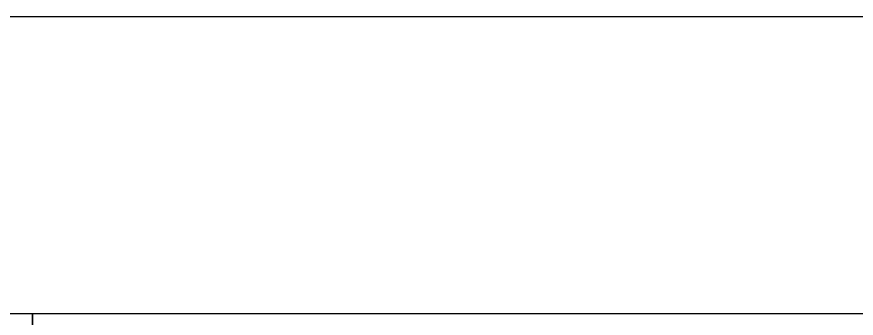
# Model space of a CAD drawing. Header units: inches. Extents: x 315041 to 662841, y -45540 to -35018.
# Drawn here: x 330212.1 to 330454.4, y -35104.7 to -35017.8 of the extents above; entities that cross this region are included whole.
import ezdxf

# ---------------------------------------------------------------- set-up
doc = ezdxf.new("R2010")
doc.units = ezdxf.units.IN
doc.header["$MEASUREMENT"] = 0
doc.layers.add('NET IN', color=3, linetype='Continuous')

# ---------------------------------------------------------------- blocks, each defined once
blk = doc.blocks.new('fsdfsdf')
at = {"layer": 'Defpoints', "color": 0}
blk.add_lwpolyline([(0, 420), (607.15, 420), (607.15, 0), (0, 0)], close=True, dxfattribs=at)

msp = doc.modelspace()

# ---------------------------------------------------------------- linework, layer by layer
at = {"color": 8}
msp.add_lwpolyline([(335697.3238, -35017.8068), (329510.1822, -35017.8068), (329510.1822, -38896.4843), (335697.3238, -38896.4843)], close=True, dxfattribs=at)
at = {"layer": 'NET IN'}
for points in [[(329609.4424, -35103.3355), (330216.5973, -35103.3355), (330216.5973, -35523.3355), (329609.4424, -35523.3355)], [(330216.5973, -35103.3355), (330823.7521, -35103.3355), (330823.7521, -35523.3355), (330216.5973, -35523.3355)]]:
    msp.add_lwpolyline(points, close=True, dxfattribs=at)

# ---------------------------------------------------------------- block references
for p in [(329609.4424, -35523.3355), (330216.5973, -35523.3355)]:
    msp.add_blockref('fsdfsdf', p)

doc.saveas('drawing.dxf')
